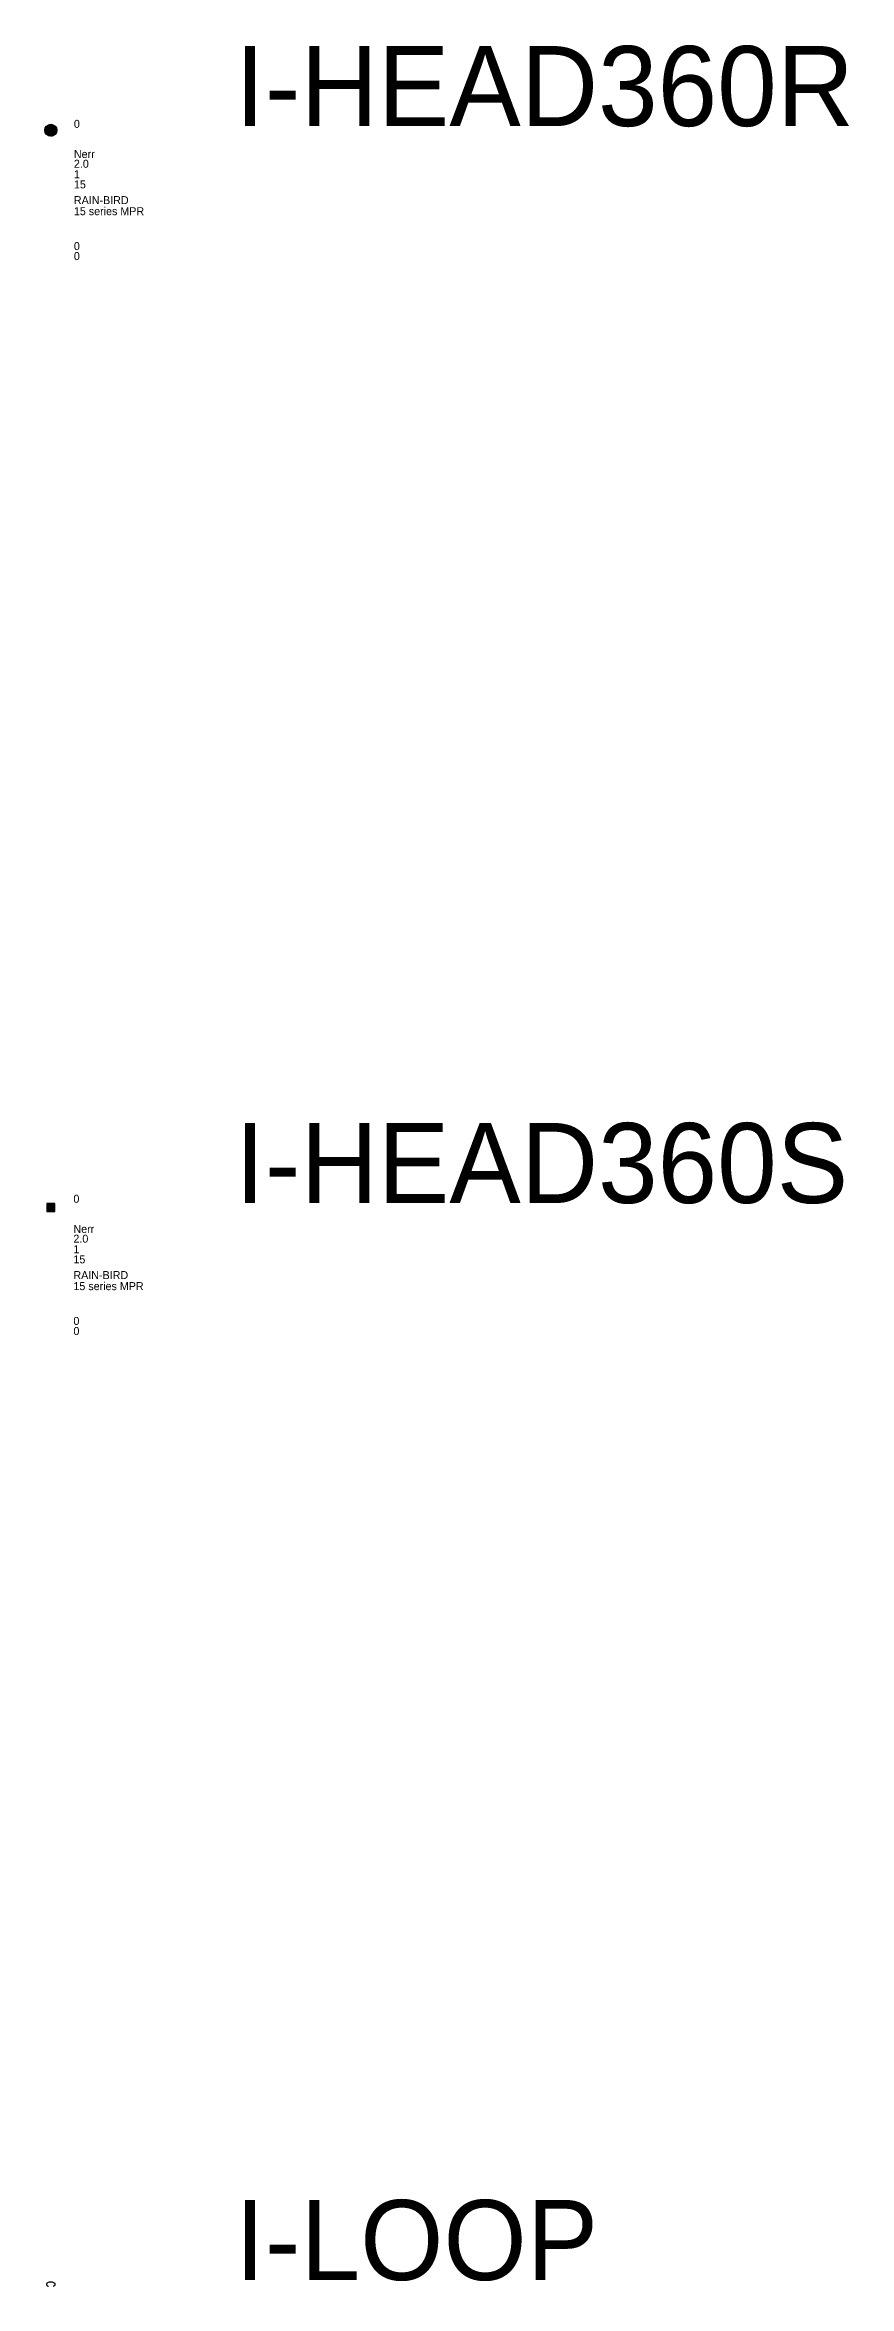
# Model space of a CAD drawing. Extents: x -141445 to -141321, y 26410 to 27069.
# Drawn here: x -141408 to -141397.95, y 26623.63 to 26651.65 of the extents above; entities that cross this region are included whole.
import ezdxf

# ---------------------------------------------------------------- set-up
doc = ezdxf.new("R2010")
doc.units = 0
doc.header["$MEASUREMENT"] = 0
doc.layers.get('0').update_dxf_attribs({"linetype": 'CONTINUOUS'})
for name, color, linetype in [('$I-ATT-TEXTDAT', 81, 'CONTINUOUS'), ('$I-ATT-TEXTVIS', 3, 'CONTINUOUS'), ('PEN0', 4, 'CONTINUOUS'), ('PEN00', 3, 'CONTINUOUS'), ('PEN000-S', 11, 'CONTINUOUS')]:
    doc.layers.add(name, color=color, linetype=linetype)

# ---------------------------------------------------------------- blocks, each defined once
blk = doc.blocks.new('*X51')
at = {"color": 0}
for p, q in [((1.15, -9.81), (1.67, -9.29)), ((1.16, -9.71), (1.58, -9.29)), ((1.16, -9.89), (1.75, -9.3)), ((1.18, -9.95), (1.82, -9.32)), ((1.19, -9.59), (1.46, -9.33)), ((1.21, -10.02), (1.88, -9.34)), ((1.24, -10.07), (1.94, -9.38)), ((1.28, -10.12), (1.99, -9.41)), ((1.33, -10.16), (2.03, -9.46)), ((1.38, -10.2), (2.07, -9.51)), ((1.43, -10.23), (2.1, -9.57)), ((1.5, -10.26), (2.13, -9.63)), ((1.57, -10.28), (2.15, -9.7)), ((1.65, -10.29), (2.15, -9.78)), ((1.74, -10.28), (2.14, -9.88)), ((1.88, -10.23), (2.1, -10.01))]:
    blk.add_line(p, q, dxfattribs=at)
blk = doc.blocks.new('I-HEAD360R')
at = {"layer": 'PEN00'}
blk.add_circle((0, 0), 0.075, dxfattribs=at)
at = {"layer": 'PEN000-S', "xscale": 0.15, "yscale": 0.15, "zscale": 0.15}
blk.add_blockref('*X51', (-0.248, 1.468), dxfattribs=at)
at = {"layer": '$I-ATT-TEXTDAT'}
for tag, p in [('ID', (0.288, -0.347)), ('SIZE', (0.288, -0.6)), ('GPM', (0.288, -0.468)), ('RADIUS', (0.288, -0.726)), ('MAKE', (0.288, -0.923)), ('MODEL', (0.288, -1.061)), ('DAT1', (0.288, -1.497)), ('DAT2', (0.288, -1.622))]:
    blk.add_attdef(tag, p, '', height=0.1, dxfattribs=at)
at = {"layer": '$I-ATT-TEXTVIS'}
blk.add_attdef('SEQFLOW', (0.288, 0.031), '', height=0.1, dxfattribs=at)
blk = doc.blocks.new('*X37')
at = {"color": 0}
for p, q in [((10318.49, -15678.64), (10319.4, -15677.73)), ((10318.49, -15678.56), (10319.32, -15677.73)), ((10318.49, -15678.47), (10319.23, -15677.73)), ((10318.49, -15678.38), (10319.14, -15677.73)), ((10318.49, -15678.29), (10319.05, -15677.73)), ((10318.49, -15678.2), (10318.96, -15677.73)), ((10318.49, -15678.11), (10318.87, -15677.73)), ((10318.49, -15678.03), (10318.79, -15677.73)), ((10318.49, -15677.94), (10318.7, -15677.73)), ((10318.49, -15677.85), (10318.61, -15677.73)), ((10318.49, -15677.76), (10318.52, -15677.73)), ((10318.49, -15678.73), (10319.49, -15677.73)), ((10318.58, -15678.73), (10319.49, -15677.82)), ((10318.67, -15678.73), (10319.49, -15677.91)), ((10318.76, -15678.73), (10319.49, -15678)), ((10318.85, -15678.73), (10319.49, -15678.09)), ((10318.93, -15678.73), (10319.49, -15678.18)), ((10319.02, -15678.73), (10319.49, -15678.26)), ((10319.11, -15678.73), (10319.49, -15678.35)), ((10319.2, -15678.73), (10319.49, -15678.44)), ((10319.29, -15678.73), (10319.49, -15678.53)), ((10319.38, -15678.73), (10319.49, -15678.62)), ((10319.46, -15678.73), (10319.49, -15678.71))]:
    blk.add_line(p, q, dxfattribs=at)
blk = doc.blocks.new('I-HEAD360S')
at = {"layer": 'PEN00'}
blk.add_lwpolyline([(0.049, -0.051), (0.049, 0.049), (-0.051, 0.049), (-0.051, -0.051)], close=True, dxfattribs=at)
at = {"layer": 'PEN000-S', "xscale": 0.1, "yscale": 0.1, "zscale": 0.1}
blk.add_blockref('*X37', (-1031.9, 1567.822), dxfattribs=at)
at = {"layer": '$I-ATT-TEXTDAT'}
for tag, p in [('ID', (0.282, -0.321)), ('GPM', (0.282, -0.442)), ('SIZE', (0.282, -0.573)), ('RADIUS', (0.282, -0.7)), ('MAKE', (0.282, -0.897)), ('MODEL', (0.282, -1.035)), ('DAT1', (0.282, -1.47)), ('DAT2', (0.282, -1.596))]:
    blk.add_attdef(tag, p, '', height=0.1, dxfattribs=at)
at = {"layer": '$I-ATT-TEXTVIS'}
blk.add_attdef('SEQFLOW', (0.282, 0.057), '', height=0.1, dxfattribs=at)
blk = doc.blocks.new('I-LOOP')
at = {"layer": 'PEN0'}
for points in [[(0.031, -0.022, 0.0296), (0.039, -0.019, 0.103964), (0.052, -0.009, 0.175995), (0.055, 0, 0.175995), (0.052, 0.01, 0.103964), (0.039, 0.02, 0.064434), (0.022, 0.026, 0.050595), (-0.001, 0.028, 0.050595), (-0.023, 0.026, 0.064434), (-0.04, 0.02, 0.103964), (-0.053, 0.01, 0.175995), (-0.056, 0, 0.175995)], [(-0.056, 0, 0.175995), (-0.053, -0.009, 0.103964), (-0.04, -0.019, 0.036959), (-0.031, -0.023, 0.050595)]]:
    blk.add_lwpolyline(points, format="xyb", dxfattribs=at)

msp = doc.modelspace()

# ---------------------------------------------------------------- block references
for name, p in [('I-HEAD360R', (-141407.921, 26650.578)), ('I-HEAD360S', (-141407.921, 26637.117))]:
    msp.add_blockref(name, p).add_auto_attribs({'SEQFLOW': '0', 'ID': 'Nerr', 'GPM': '2.0', 'SIZE': '1', 'RADIUS': '15', 'MAKE': 'RAIN-BIRD', 'MODEL': '15 series MPR', 'DAT1': '0', 'DAT2': '0'})
msp.add_blockref('I-LOOP', (-141407.921, 26623.656))

# ---------------------------------------------------------------- texts
for s, p in [('I-HEAD360R', (-141405.619, 26650.631)), ('I-HEAD360S', (-141405.619, 26637.171)), ('I-LOOP', (-141405.619, 26623.71))]:
    msp.add_text(s, height=1).set_placement(p)

doc.saveas('drawing.dxf')
